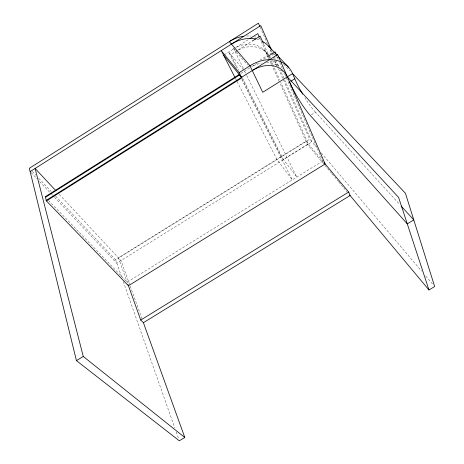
<?xml version="1.0" encoding="UTF-8"?>
<svg xmlns="http://www.w3.org/2000/svg" width="464" height="464" viewBox="0 0 464 464"><rect width="100%" height="100%" fill="white"/><g stroke="black" fill="none" stroke-linecap="round" stroke-linejoin="round"><path stroke-width="0.35" stroke-dasharray="2.32 1.74" d="M224.199 54.862L235.341 47.815M235.95 47.432L248.675 39.382M237.527 50.361L230.817 54.607L238.595 70.134M238.136 49.979L251.558 41.493M259.857 60.221L271.382 52.96M240.839 73.463L251.239 66.909M257.352 63.052L251.848 66.52A29.133 22.933 -43 0 1 261.383 63.185M263.471 59.195L266.533 57.269M311.431 114.736L315.479 112.213L399.666 204.45M121.603 276.822L115.64 259.875L309.668 139.258L316.605 147.436M322.7 161.054L127.165 282.153L48.569 200.494M31.134 172.637L37.114 178.953M39.602 181.586L51.057 193.685M51.556 194.213L52.554 195.269M54.543 197.374L116.795 263.158L311.924 141.914L280.227 69.873M270.616 50.286L272.478 52.264A33.733 27.417 -44.6 0 0 272.014 51.266M273.951 53.824L275.952 55.947M276.451 56.475L277.936 58.052M283.753 64.218L290.122 70.975M32.312 171.448L35.78 175.131M38.756 178.292L51.162 191.452M55.622 196.191L115.64 259.875M59.288 194.381L121 260.542L141.943 318.64M264.051 50.17L269.364 55.9M269.845 56.422L270.808 57.466M274.189 61.115L279.983 67.367M269.984 58.046L267.525 55.384A27.823 22.614 -44.6 0 0 236.646 47.189M272.438 60.709L277.344 66.027M281.056 70.047L284.217 73.474M233.757 48.819L247.643 65.134M321.291 152.952L421.55 271.086M425.766 276.051L433.26 284.884M323.188 161.64L306.049 141.184L118.453 257.816L127.414 282.849M331.615 173.385L307.591 144.606L279.972 83.102M332.079 173.936L338.546 181.685M339.01 182.236L340.854 184.452M341.318 185.008L343.169 187.218M343.627 187.775L346.968 191.771M243.635 70.035L228.677 52.032L236.785 68.173M235.439 78.37L236.756 80.939M237.087 81.583L276.869 159.326L292.268 179.899L241.814 79.663M242.295 79.147L281.207 156.629L296.792 177.097L246.79 75.678M242.486 77.894L283.324 159.407L308.311 143.881L280.801 82.377M233.369 48.03L243.594 68.776M244.545 71.125L246.465 75.029M259.538 37.59L268.128 56.724M268.418 57.368L269.613 60.024M269.897 60.668L279.693 82.482M263.645 44.028L269.857 57.913A28.002 22.661 -44.4 0 0 269.468 57.089M271.04 60.558L279.618 79.738M260.153 27.156L267.432 43.639M270.054 49.578L277.466 66.358M278.499 68.701L309.668 139.258M272.67 52.687L275.575 59.299M275.865 59.96L278.858 66.764M277.402 57.165L278.267 59.148M279.711 62.46L282.309 68.411M284.78 74.083L322.41 160.393M123.291 281.602L174.748 427.82M176.187 431.92L178.594 438.753M256.905 39.249A33.733 27.417 -44.6 0 1 261.203 40.768M315.479 112.213A28.867 5.145 59.3 0 1 304.929 97.834M266.649 62.739A29.133 22.933 -43 0 1 278.522 66.393M238.844 49.729A28.002 22.661 -44.4 0 1 268.082 54.769M235.932 51.371A28.002 22.661 -44.4 0 1 236.889 50.791M246.355 36.001A33.524 27.359 -44.9 0 1 251.169 36.157M254.62 36.795A33.524 27.359 -44.9 0 1 255.728 37.108M258.895 38.315A33.524 27.359 -44.9 0 1 259.898 38.814"/><path stroke-width="0.7" d="M30.143 171.587L260.745 25.59L271.504 50.048M249.881 38.616L257.758 33.634L259.243 36.934M252.167 41.105L260.095 36.093L263.349 43.367M235.109 77.726L221.229 50.605L239.151 72.604L249.968 65.784A35.554 27.857 -42.8 0 1 292.569 73.573L294.785 78.787A28.867 5.145 59.3 0 0 302.679 94.146M45.066 196.852L239.615 74.234M267.142 56.881L275.094 51.869L276.538 55.181M292.569 73.573L262.728 92.301L249.968 65.784L229.309 41.627A33.524 27.359 -44.9 0 1 243.884 36.221M290.742 81.322L294.785 78.787M128.018 284.542L140.731 320.056L348.661 192.05L323.924 162.516M76.438 360.65L83.259 356.451L184.794 437.494L179.313 440.8L76.438 360.65L29.336 168.293L258.402 23.2L259.857 26.494M349.746 195.1L428.968 289.983L434.664 286.543L405.432 193.268L292.326 73.312M140.731 320.056L143.405 322.695L350.1 195.518L348.661 192.05M268.308 45.895L277.118 55.193M278.098 56.225L288.376 67.077M55.831 190.681L35.096 168.449L83.259 356.451M287.164 76.67L398.611 197.444L428.968 289.983M401.128 206.051L413.784 219.913L407.282 223.874L310.277 115.455A28.849 4.86 59.3 0 1 289.588 82.047M223.602 55.239L241.529 77.343M241.413 77.407L239.482 75.023L45.484 197.287L46.441 200.935L241.802 77.882L239.151 72.604M239.209 74.489L239.865 75.783M143.33 322.474L184.794 437.494M262.206 41.261A33.733 27.417 -44.6 0 1 269.712 47.56M231.455 44.138A33.733 27.417 -44.6 0 1 255.774 38.988M252.271 70.574A29.325 22.974 -42.8 0 1 287.338 76.856M277.669 54.578L46.023 200.506L128.447 285.737L325.148 163.983L277.669 54.578"/></g></svg>
